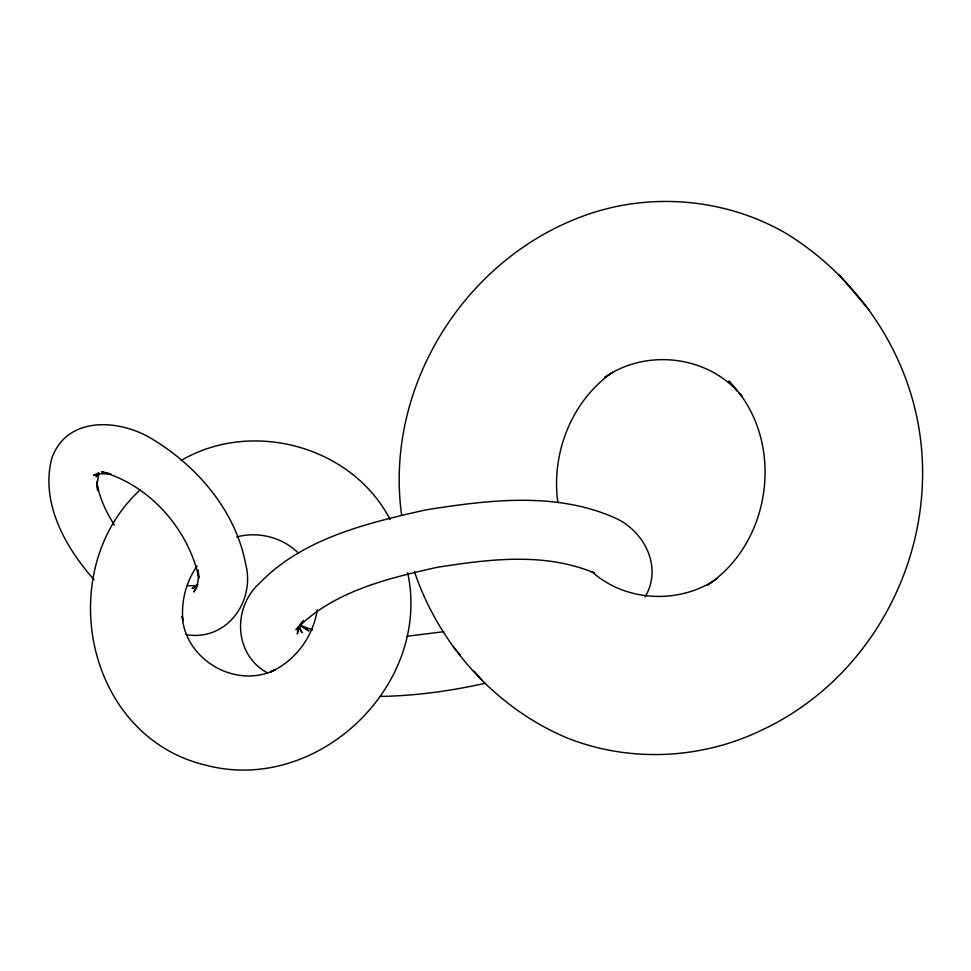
<?xml version="1.0" encoding="UTF-8"?>
<svg xmlns="http://www.w3.org/2000/svg" width="971" height="971" viewBox="0 0 971 971"><rect width="100%" height="100%" fill="white"/><g stroke="black" fill="none" stroke-linecap="round" stroke-linejoin="round"><path stroke-width="1.46" d="M297.781 629.669L297.357 633.954L299.59 626.647L303.571 620.335M317.214 609.849C313.293 636.6 295.39 660.802 270.678 671.92L275.157 669.723C236.014 689.471 184.939 659.843 182.245 616.184L182.888 620.712C180.982 601.547 185.971 581.726 197.149 565.996M98.945 473.29L97.197 483.582L97.622 490.452L96.748 481.495C99.078 497.152 105.924 511.753 114.347 525.008M98.253 473.278L96.08 476.834L99.394 473.363M197.38 586.083L193.775 592.007C198.084 585.683 198.946 577.733 198.096 570.28M645.06 596.983C663.448 566.154 643.166 528.625 611.827 516.572C553.252 491.739 486.835 500.235 425.784 509.896C366.989 523.126 302.624 538.395 259.427 583.365C232.069 608.064 234.12 655.182 267.753 673.049M297.854 627.266L295.985 629.609C332.58 591.521 387.089 578.595 436.877 567.38C488.583 559.211 544.84 552.001 594.446 573.036L591.922 571.531M299.711 624.923L302.503 621.416M197.902 584.275L192.1 588.511L197.137 586.266M140.455 489.59C52.216 570.56 85.072 736.734 205.852 765.184C317.25 794.727 431.828 685.55 407.686 572.781M612.373 372.5C571.676 400.877 551.115 453.166 557.791 501.861M612.458 372.221L604.557 377.537C644.72 349.269 703.732 355.022 737.341 390.961L728.978 381.057L742.16 396.605M712.775 581.52L707.131 585.331C768.668 544.792 784.01 451.855 739.477 393.34L742.293 396.678M717.29 578.485C680.113 604.35 626.137 602.323 592.164 571.919M181.14 460.472C251.89 418.95 352.218 445.98 390.075 519.509M98.496 473.095L93.459 475.341L98.581 473.763L110.828 473.872L101.518 471.736C149.777 484.99 188.435 529.426 198.897 577.866L198.157 570.402M236.803 536.939C258.335 531.101 282.682 537.4 298.485 553.203M485.257 683.256C450.872 690.964 415.746 695.806 380.474 696.425M443.917 631.684L407.08 636.272M197.064 585.598L187.379 585.731M186.019 634.621C226.729 641.685 255.701 601.17 245.529 563.471C235.419 510.564 196.967 465.849 151.597 438.661C119.445 419.12 67.048 415.503 51.876 458.166C40.09 502.468 65.336 547.28 93.932 579.59M312.553 629.948L300.391 625.312M300.185 625.652L309.021 630.932L301.119 625.773M414.435 571.494C438.843 644.647 495.283 707.616 566.579 737.717C629.39 762.963 701.984 759.419 762.623 729.682C883.476 672.769 948.242 530.178 913.068 401.509C894.085 331.864 847.064 270.593 785.551 233.089C727.061 199.407 654.842 192.234 590.781 213.402C467.087 254.426 383.921 384.965 401.545 514.606M869.215 310.113L839.235 274.902M452.632 645.921L460.133 654.818M474.249 671.228L482.611 681.132M298.813 626.319L301.981 632.728L299.129 626.441"/></g></svg>
